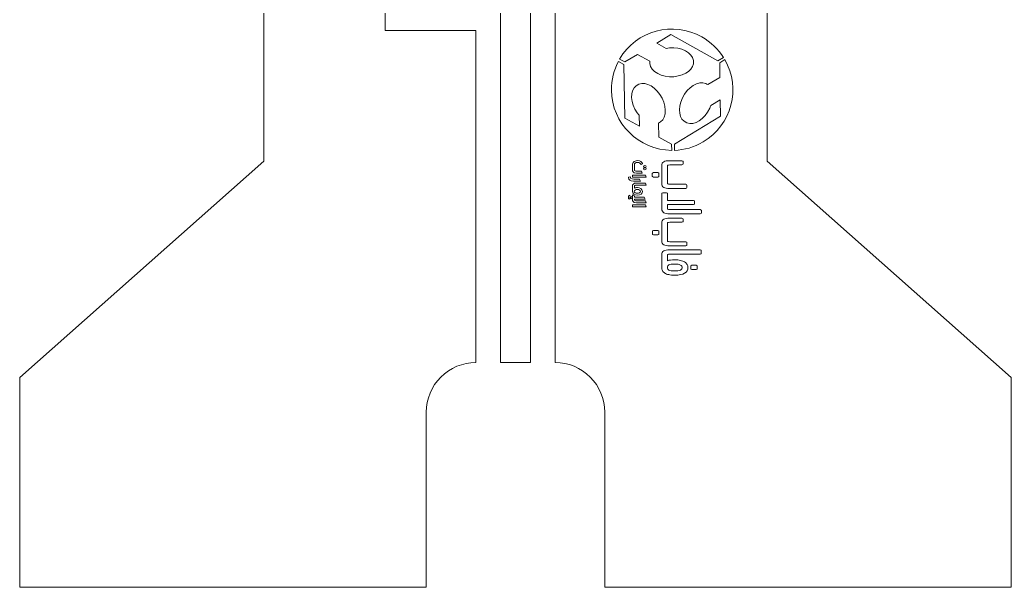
# Model space of a CAD drawing. Header units: millimetres. Extents: x -142 to 112, y -67 to 203.
# Drawn here: x -40 to 20, y 77.6 to 111.9 of the extents above; entities that cross this region are included whole.
import ezdxf

# ---------------------------------------------------------------- set-up
doc = ezdxf.new("R2010")
doc.units = ezdxf.units.MM
doc.header["$MEASUREMENT"] = 0
doc.layers.add('Layer 1', color=7, linetype='Continuous')

msp = doc.modelspace()

# ---------------------------------------------------------------- linework, layer by layer
at = {"layer": 'Layer 1', "lineweight": 9}
for points, knots in [([(-10.9117, 91.1512), (-10.9117, 91.1512), (-10.9117, 114.1512), (-10.9117, 114.1512), (-10.9117, 114.1512), (-10.9117, 114.1512), (-15.0117, 114.1512), (-15.0117, 114.1512), (-15.0117, 114.1512), (-15.0117, 114.1512), (-15.0117, 141.2705), (-15.0117, 141.2705), (-15.0117, 141.2705), (-15.0117, 141.2705), (-12.841, 143.4412), (-12.841, 143.4412), (-12.841, 143.4412), (-12.841, 143.4412), (-12.841, 144.2505), (-12.841, 144.2505), (-12.841, 144.2505), (-12.841, 144.2505), (-15.731, 144.2505), (-15.731, 144.2505), (-15.731, 144.2505), (-15.731, 144.2505), (-15.731, 143.4412), (-15.731, 143.4412), (-15.731, 143.4412), (-15.731, 143.4412), (-17.9017, 141.2705), (-17.9017, 141.2705), (-17.9017, 141.2705), (-17.9017, 141.2705), (-17.9017, 111.2612), (-17.9017, 111.2612), (-17.9017, 111.2612), (-17.9017, 111.2612), (-12.4117, 111.2612), (-12.4117, 111.2612), (-12.4117, 111.2612), (-12.4117, 111.2612), (-12.4117, 91.1512), (-12.4117, 91.1512), (-12.4117, 91.1512), (-13.2079, 91.1507), (-13.9712, 90.8339), (-14.5338, 90.2706), (-14.5338, 90.2706), (-15.0964, 89.7073), (-15.4122, 88.9473), (-15.4117, 88.1512), (-15.4117, 88.1512), (-15.4117, 88.1512), (-15.4117, 77.5512), (-15.4117, 77.5512), (-15.4117, 77.5512), (-15.4117, 77.5512), (-40.0117, 77.5512), (-40.0117, 77.5512), (-40.0117, 77.5512), (-40.0117, 77.5512), (-40.0117, 90.2404), (-40.0117, 90.2404), (-40.0117, 90.2404), (-40.0117, 90.2404), (-25.2433, 103.3482), (-25.2433, 103.3482), (-25.2433, 103.3482), (-25.2433, 103.3482), (-25.2433, 137.5717), (-25.2433, 137.5717), (-25.2433, 137.5717), (-25.2433, 137.5717), (-30.1321, 152.433), (-30.1321, 152.433), (-30.1321, 152.433), (-30.1321, 152.433), (-30.1321, 197.5433), (-30.1321, 197.5433), (-30.1321, 197.5433), (-30.1321, 197.5433), (-25.2236, 202.9913), (-25.2236, 202.9913), (-25.2236, 202.9913), (-25.2236, 202.9913), (5.2002, 202.9913), (5.2002, 202.9913), (5.2002, 202.9913), (5.2002, 202.9913), (10.1087, 197.5433), (10.1087, 197.5433), (10.1087, 197.5433), (10.1087, 197.5433), (10.1087, 152.433), (10.1087, 152.433), (10.1087, 152.433), (10.1087, 152.433), (5.2199, 137.5717), (5.2199, 137.5717), (5.2199, 137.5717), (5.2199, 137.5717), (5.2199, 103.3482), (5.2199, 103.3482), (5.2199, 103.3482), (5.2199, 103.3482), (19.9883, 90.2404), (19.9883, 90.2404), (19.9883, 90.2404), (19.9883, 90.2404), (19.9883, 77.5512), (19.9883, 77.5512), (19.9883, 77.5512), (19.9883, 77.5512), (-4.6117, 77.5512), (-4.6117, 77.5512), (-4.6117, 77.5512), (-4.6117, 77.5512), (-4.6117, 88.1512), (-4.6117, 88.1512), (-4.6117, 88.1512), (-4.6122, 88.9473), (-4.929, 89.7107), (-5.4923, 90.2733), (-5.4923, 90.2733), (-6.0556, 90.8359), (-6.8156, 91.1517), (-7.6117, 91.1512), (-7.6117, 91.1512), (-7.6117, 91.1512), (-7.6117, 119.0786), (-7.6117, 119.0786), (-7.6117, 119.0786), (-7.6117, 119.0786), (-6.5403, 121.4512), (-6.5403, 121.4512), (-6.5403, 121.4512), (-6.5403, 121.4512), (-6.5403, 125.6861), (-6.5403, 125.6861), (-6.5403, 125.6861), (-6.5403, 125.6861), (-6.2144, 125.6861), (-6.2144, 125.6861), (-6.2144, 125.6861), (-6.2144, 125.6861), (-0.3509, 125.6863), (-0.3509, 125.6863), (-0.3509, 125.6863), (-0.3509, 125.6863), (-0.3877, 137.526), (-0.3877, 137.526), (-0.3877, 137.526), (-0.3877, 137.526), (-0.3877, 144.273), (-0.3877, 144.273), (-0.3877, 144.273), (-0.3877, 144.273), (-6.6881, 144.2505), (-6.6881, 144.2505), (-6.6881, 144.2505), (-6.6881, 144.2505), (-6.6418, 137.5242), (-6.6418, 137.5242), (-6.6418, 137.5242), (-6.6418, 137.5242), (-12.1509, 137.4863), (-12.1509, 137.4863), (-12.1509, 137.4863), (-12.1509, 137.4863), (-12.1509, 125.6863), (-12.1509, 125.6863), (-12.1509, 125.6863), (-12.1509, 125.6863), (-12.2144, 118.9391), (-12.2144, 118.9391), (-12.2144, 118.9391), (-12.2144, 118.9391), (-9.1117, 118.9391), (-9.1117, 118.9391), (-9.1117, 118.9391), (-9.1117, 118.9391), (-9.1117, 91.1512), (-9.1117, 91.1512), (-9.1117, 91.1512), (-9.1117, 91.1512), (-10.9117, 91.1512), (-10.9117, 91.1512)], [0, 0, 0, 0, 0.0208333, 0.0208333, 0.0208333, 0.0208333, 0.0416667, 0.0416667, 0.0416667, 0.0416667, 0.0625, 0.0625, 0.0625, 0.0625, 0.0833333, 0.0833333, 0.0833333, 0.0833333, 0.1041667, 0.1041667, 0.1041667, 0.1041667, 0.125, 0.125, 0.125, 0.125, 0.1458333, 0.1458333, 0.1458333, 0.1458333, 0.1666667, 0.1666667, 0.1666667, 0.1666667, 0.1875, 0.1875, 0.1875, 0.1875, 0.2083333, 0.2083333, 0.2083333, 0.2083333, 0.2291667, 0.2291667, 0.2291667, 0.2291667, 0.25, 0.25, 0.25, 0.25, 0.2708333, 0.2708333, 0.2708333, 0.2708333, 0.2916667, 0.2916667, 0.2916667, 0.2916667, 0.3125, 0.3125, 0.3125, 0.3125, 0.3333333, 0.3333333, 0.3333333, 0.3333333, 0.3541667, 0.3541667, 0.3541667, 0.3541667, 0.375, 0.375, 0.375, 0.375, 0.3958333, 0.3958333, 0.3958333, 0.3958333, 0.4166667, 0.4166667, 0.4166667, 0.4166667, 0.4375, 0.4375, 0.4375, 0.4375, 0.4583333, 0.4583333, 0.4583333, 0.4583333, 0.4791667, 0.4791667, 0.4791667, 0.4791667, 0.5, 0.5, 0.5, 0.5, 0.5208333, 0.5208333, 0.5208333, 0.5208333, 0.5416667, 0.5416667, 0.5416667, 0.5416667, 0.5625, 0.5625, 0.5625, 0.5625, 0.5833333, 0.5833333, 0.5833333, 0.5833333, 0.6041667, 0.6041667, 0.6041667, 0.6041667, 0.625, 0.625, 0.625, 0.625, 0.6458333, 0.6458333, 0.6458333, 0.6458333, 0.6666667, 0.6666667, 0.6666667, 0.6666667, 0.6875, 0.6875, 0.6875, 0.6875, 0.7083333, 0.7083333, 0.7083333, 0.7083333, 0.7291667, 0.7291667, 0.7291667, 0.7291667, 0.75, 0.75, 0.75, 0.75, 0.7708333, 0.7708333, 0.7708333, 0.7708333, 0.7916667, 0.7916667, 0.7916667, 0.7916667, 0.8125, 0.8125, 0.8125, 0.8125, 0.8333333, 0.8333333, 0.8333333, 0.8333333, 0.8541667, 0.8541667, 0.8541667, 0.8541667, 0.875, 0.875, 0.875, 0.875, 0.8958333, 0.8958333, 0.8958333, 0.8958333, 0.9166667, 0.9166667, 0.9166667, 0.9166667, 0.9375, 0.9375, 0.9375, 0.9375, 0.9583333, 0.9583333, 0.9583333, 0.9583333, 1, 1, 1, 1]), ([(-3.7106, 109.526), (-3.7106, 109.526), (-3.3916, 109.3488), (-3.3916, 109.3488), (-3.3916, 109.3488), (-3.3916, 109.3488), (-2.6243, 109.8006), (-2.6243, 109.8006), (-2.6243, 109.8006), (-2.6243, 109.8006), (-1.8859, 109.3905), (-1.8859, 109.3905), (-1.8859, 109.3905), (-1.8918, 109.344), (-1.8924, 109.2963), (-1.8871, 109.2477), (-1.8871, 109.2477), (-1.8346, 108.7632), (-1.1416, 108.3785), (-0.4215, 108.4566), (-0.4215, 108.4566), (0.2986, 108.5347), (0.835, 108.9006), (0.7569, 109.4353), (0.7569, 109.4353), (0.6865, 109.9176), (0.0193, 110.2735), (-0.7009, 110.1954), (-0.7009, 110.1954), (-0.7649, 110.1885), (-0.8274, 110.179), (-0.888, 110.1674), (-0.888, 110.1674), (-0.888, 110.1674), (-1.4673, 110.4891), (-1.4673, 110.4891), (-1.4673, 110.4891), (-1.4673, 110.4891), (-0.6118, 111.0066), (-0.6118, 111.0066), (-0.6118, 111.0066), (-0.6118, 111.0066), (2.2429, 109.4211), (2.2429, 109.4211), (2.2429, 109.4211), (2.2429, 109.4211), (2.5706, 109.623), (2.5706, 109.623), (2.5706, 109.623), (2.2562, 110.1216), (1.8172, 110.5518), (1.2678, 110.8619), (1.2678, 110.8619), (-0.4819, 111.8493), (-2.6952, 111.2496), (-3.7106, 109.526)], [0, 0, 0, 0, 0.0666667, 0.0666667, 0.0666667, 0.0666667, 0.1333333, 0.1333333, 0.1333333, 0.1333333, 0.2, 0.2, 0.2, 0.2, 0.2666667, 0.2666667, 0.2666667, 0.2666667, 0.3333333, 0.3333333, 0.3333333, 0.3333333, 0.4, 0.4, 0.4, 0.4, 0.4666667, 0.4666667, 0.4666667, 0.4666667, 0.5333333, 0.5333333, 0.5333333, 0.5333333, 0.6, 0.6, 0.6, 0.6, 0.6666667, 0.6666667, 0.6666667, 0.6666667, 0.7333333, 0.7333333, 0.7333333, 0.7333333, 0.8, 0.8, 0.8, 0.8, 0.8666667, 0.8666667, 0.8666667, 0.8666667, 1, 1, 1, 1]), ([(-0.5543, 103.9972), (-0.5543, 103.9972), (-0.5608, 104.3621), (-0.5608, 104.3621), (-0.5608, 104.3621), (-0.5608, 104.3621), (-1.3361, 104.7999), (-1.3361, 104.7999), (-1.3361, 104.7999), (-1.3361, 104.7999), (-1.3509, 105.6444), (-1.3509, 105.6444), (-1.3509, 105.6444), (-1.3078, 105.6626), (-1.2662, 105.686), (-1.2268, 105.7149), (-1.2268, 105.7149), (-0.8337, 106.0031), (-0.8479, 106.7955), (-1.2762, 107.3797), (-1.2762, 107.3797), (-1.7045, 107.9638), (-2.2898, 108.2448), (-2.7135, 107.9094), (-2.7135, 107.9094), (-3.0956, 107.6069), (-3.0695, 106.8511), (-2.6412, 106.2669), (-2.6412, 106.2669), (-2.6031, 106.215), (-2.5637, 106.1656), (-2.5232, 106.119), (-2.5232, 106.119), (-2.5232, 106.119), (-2.5115, 105.4565), (-2.5115, 105.4565), (-2.5115, 105.4565), (-2.5115, 105.4565), (-3.3879, 105.9377), (-3.3879, 105.9377), (-3.3879, 105.9377), (-3.3879, 105.9377), (-3.4455, 109.2027), (-3.4455, 109.2027), (-3.4455, 109.2027), (-3.4455, 109.2027), (-3.7844, 109.3852), (-3.7844, 109.3852), (-3.7844, 109.3852), (-4.0585, 108.8633), (-4.2109, 108.2679), (-4.2041, 107.6371), (-4.2041, 107.6371), (-4.1824, 105.6281), (-2.5548, 104.0128), (-0.5543, 103.9972)], [0, 0, 0, 0, 0.0666667, 0.0666667, 0.0666667, 0.0666667, 0.1333333, 0.1333333, 0.1333333, 0.1333333, 0.2, 0.2, 0.2, 0.2, 0.2666667, 0.2666667, 0.2666667, 0.2666667, 0.3333333, 0.3333333, 0.3333333, 0.3333333, 0.4, 0.4, 0.4, 0.4, 0.4666667, 0.4666667, 0.4666667, 0.4666667, 0.5333333, 0.5333333, 0.5333333, 0.5333333, 0.6, 0.6, 0.6, 0.6, 0.6666667, 0.6666667, 0.6666667, 0.6666667, 0.7333333, 0.7333333, 0.7333333, 0.7333333, 0.8, 0.8, 0.8, 0.8, 0.8666667, 0.8666667, 0.8666667, 0.8666667, 1, 1, 1, 1]), ([(2.6619, 109.4881), (2.6619, 109.4881), (2.3493, 109.2998), (2.3493, 109.2998), (2.3493, 109.2998), (2.3493, 109.2998), (2.3585, 108.4094), (2.3585, 108.4094), (2.3585, 108.4094), (2.3585, 108.4094), (1.6349, 107.9737), (1.6349, 107.9737), (1.6349, 107.9737), (1.5975, 108.002), (1.5565, 108.0262), (1.5117, 108.0459), (1.5117, 108.0459), (1.0655, 108.2419), (0.3866, 107.8329), (0.0954, 107.1696), (0.0954, 107.1696), (-0.1958, 106.5064), (-0.146, 105.8591), (0.3565, 105.6602), (0.3565, 105.6602), (0.8097, 105.4809), (1.4508, 105.8819), (1.7421, 106.5451), (1.7421, 106.5451), (1.768, 106.6042), (1.7909, 106.663), (1.811, 106.7214), (1.811, 106.7214), (1.811, 106.7214), (2.3787, 107.0632), (2.3787, 107.0632), (2.3787, 107.0632), (2.3787, 107.0632), (2.4009, 106.0636), (2.4009, 106.0636), (2.4009, 106.0636), (2.4009, 106.0636), (-0.3965, 104.379), (-0.3965, 104.379), (-0.3965, 104.379), (-0.3965, 104.379), (-0.3848, 103.9943), (-0.3848, 103.9943), (-0.3848, 103.9943), (0.2042, 104.0184), (0.7959, 104.1845), (1.3385, 104.5063), (1.3385, 104.5063), (3.0667, 105.5309), (3.65, 107.7486), (2.6619, 109.4881)], [0, 0, 0, 0, 0.0666667, 0.0666667, 0.0666667, 0.0666667, 0.1333333, 0.1333333, 0.1333333, 0.1333333, 0.2, 0.2, 0.2, 0.2, 0.2666667, 0.2666667, 0.2666667, 0.2666667, 0.3333333, 0.3333333, 0.3333333, 0.3333333, 0.4, 0.4, 0.4, 0.4, 0.4666667, 0.4666667, 0.4666667, 0.4666667, 0.5333333, 0.5333333, 0.5333333, 0.5333333, 0.6, 0.6, 0.6, 0.6, 0.6666667, 0.6666667, 0.6666667, 0.6666667, 0.7333333, 0.7333333, 0.7333333, 0.7333333, 0.8, 0.8, 0.8, 0.8, 0.8666667, 0.8666667, 0.8666667, 0.8666667, 1, 1, 1, 1]), ([(-2.3872, 102.7374), (-2.3872, 102.7374), (-2.6704, 102.7374), (-2.6704, 102.7374), (-2.6704, 102.7374), (-2.7381, 102.7374), (-2.8188, 102.7521), (-2.8188, 102.8221), (-2.8188, 102.8221), (-2.8188, 102.8221), (-2.8188, 103.1206), (-2.8188, 103.1206), (-2.8188, 103.1206), (-2.8188, 103.2098), (-2.7229, 103.2631), (-2.6303, 103.2631), (-2.6303, 103.2631), (-2.5167, 103.2631), (-2.449, 103.1946), (-2.4188, 103.1538), (-2.4188, 103.1538), (-2.4188, 103.1538), (-2.4091, 103.1407), (-2.4091, 103.1407), (-2.4091, 103.1407), (-2.4091, 103.1407), (-2.3264, 103.1893), (-2.3264, 103.1893), (-2.3264, 103.1893), (-2.3264, 103.1893), (-2.3333, 103.2042), (-2.3333, 103.2042), (-2.3333, 103.2042), (-2.3634, 103.2688), (-2.46, 103.3783), (-2.6315, 103.3783), (-2.6315, 103.3783), (-2.7491, 103.3783), (-2.8203, 103.333), (-2.8593, 103.2951), (-2.8593, 103.2951), (-2.9074, 103.2482), (-2.935, 103.1846), (-2.935, 103.1206), (-2.935, 103.1206), (-2.935, 103.1206), (-2.935, 102.79), (-2.935, 102.79), (-2.935, 102.79), (-2.935, 102.7607), (-2.9228, 102.6147), (-2.6825, 102.6147), (-2.6825, 102.6147), (-2.6825, 102.6147), (-2.339, 102.6147), (-2.339, 102.6147), (-2.339, 102.6147), (-2.339, 102.6147), (-2.3872, 102.7374), (-2.3872, 102.7374)], [0, 0, 0, 0, 0.0625, 0.0625, 0.0625, 0.0625, 0.125, 0.125, 0.125, 0.125, 0.1875, 0.1875, 0.1875, 0.1875, 0.25, 0.25, 0.25, 0.25, 0.3125, 0.3125, 0.3125, 0.3125, 0.375, 0.375, 0.375, 0.375, 0.4375, 0.4375, 0.4375, 0.4375, 0.5, 0.5, 0.5, 0.5, 0.5625, 0.5625, 0.5625, 0.5625, 0.625, 0.625, 0.625, 0.625, 0.6875, 0.6875, 0.6875, 0.6875, 0.75, 0.75, 0.75, 0.75, 0.8125, 0.8125, 0.8125, 0.8125, 0.875, 0.875, 0.875, 0.875, 1, 1, 1, 1]), ([(0.3576, 101.7445), (0.3576, 101.7445), (0.3576, 101.8888), (0.3576, 101.8888), (0.3576, 101.8888), (0.3576, 101.898), (0.3543, 101.9442), (0.2891, 101.9442), (0.2891, 101.9442), (0.2891, 101.9442), (-0.6639, 101.9442), (-0.6639, 101.9442), (-0.6639, 101.9442), (-0.7442, 101.9442), (-0.7788, 101.9556), (-0.7938, 101.9651), (-0.7938, 101.9651), (-0.7938, 101.9651), (-0.7938, 101.9651), (-0.7938, 101.9651), (-0.7938, 101.9651), (-0.8048, 101.972), (-0.8194, 101.9855), (-0.8194, 102.0218), (-0.8194, 102.0218), (-0.8194, 102.0218), (-0.8194, 103.041), (-0.8194, 103.041), (-0.8194, 103.041), (-0.8194, 103.0753), (-0.8048, 103.0885), (-0.7938, 103.0955), (-0.7938, 103.0955), (-0.7789, 103.105), (-0.7442, 103.1163), (-0.6639, 103.1163), (-0.6639, 103.1163), (-0.6639, 103.1163), (0.0615, 103.1163), (0.0615, 103.1163), (0.0615, 103.1163), (0.1267, 103.1163), (0.13, 103.1625), (0.13, 103.1718), (0.13, 103.1718), (0.13, 103.1718), (0.13, 103.3161), (0.13, 103.3161), (0.13, 103.3161), (0.13, 103.3254), (0.1267, 103.3715), (0.0615, 103.3715), (0.0615, 103.3715), (0.0615, 103.3715), (-0.6817, 103.3715), (-0.6817, 103.3715), (-0.6817, 103.3715), (-0.843, 103.3715), (-0.9593, 103.3502), (-1.0374, 103.3065), (-1.0374, 103.3065), (-1.1205, 103.2598), (-1.1626, 103.1819), (-1.1626, 103.0748), (-1.1626, 103.0748), (-1.1626, 103.0748), (-1.1626, 101.9902), (-1.1626, 101.9902), (-1.1626, 101.9902), (-1.1626, 101.8802), (-1.1205, 101.8007), (-1.0374, 101.7541), (-1.0374, 101.7541), (-0.9593, 101.7103), (-0.843, 101.689), (-0.6817, 101.689), (-0.6817, 101.689), (-0.6817, 101.689), (0.2891, 101.689), (0.2891, 101.689), (0.2891, 101.689), (0.3543, 101.689), (0.3576, 101.7352), (0.3576, 101.7445)], [0, 0, 0, 0, 0.0454545, 0.0454545, 0.0454545, 0.0454545, 0.0909091, 0.0909091, 0.0909091, 0.0909091, 0.1363636, 0.1363636, 0.1363636, 0.1363636, 0.1818182, 0.1818182, 0.1818182, 0.1818182, 0.2272727, 0.2272727, 0.2272727, 0.2272727, 0.2727273, 0.2727273, 0.2727273, 0.2727273, 0.3181818, 0.3181818, 0.3181818, 0.3181818, 0.3636364, 0.3636364, 0.3636364, 0.3636364, 0.4090909, 0.4090909, 0.4090909, 0.4090909, 0.4545455, 0.4545455, 0.4545455, 0.4545455, 0.5, 0.5, 0.5, 0.5, 0.5454545, 0.5454545, 0.5454545, 0.5454545, 0.5909091, 0.5909091, 0.5909091, 0.5909091, 0.6363636, 0.6363636, 0.6363636, 0.6363636, 0.6818182, 0.6818182, 0.6818182, 0.6818182, 0.7272727, 0.7272727, 0.7272727, 0.7272727, 0.7727273, 0.7727273, 0.7727273, 0.7727273, 0.8181818, 0.8181818, 0.8181818, 0.8181818, 0.8636364, 0.8636364, 0.8636364, 0.8636364, 0.9090909, 0.9090909, 0.9090909, 0.9090909, 1, 1, 1, 1]), ([(-2.2559, 103.019), (-2.2559, 103.019), (-2.2559, 103.0179), (-2.2559, 103.0179), (-2.2559, 103.0179), (-2.2559, 102.9802), (-2.2243, 102.9528), (-2.1807, 102.9528), (-2.1807, 102.9528), (-2.1386, 102.9528), (-2.1068, 102.9808), (-2.1068, 103.0179), (-2.1068, 103.0179), (-2.1068, 103.0544), (-2.14, 103.0841), (-2.1807, 103.0841), (-2.1807, 103.0841), (-2.2229, 103.0841), (-2.2559, 103.0555), (-2.2559, 103.019)], [0, 0, 0, 0, 0.1666667, 0.1666667, 0.1666667, 0.1666667, 0.3333333, 0.3333333, 0.3333333, 0.3333333, 0.5, 0.5, 0.5, 0.5, 0.6666667, 0.6666667, 0.6666667, 0.6666667, 1, 1, 1, 1]), ([(-2.2559, 102.8863), (-2.2559, 102.8863), (-2.2559, 102.8852), (-2.2559, 102.8852), (-2.2559, 102.8852), (-2.2559, 102.8469), (-2.2243, 102.819), (-2.1807, 102.819), (-2.1807, 102.819), (-2.1386, 102.819), (-2.1068, 102.847), (-2.1068, 102.8841), (-2.1068, 102.8841), (-2.1068, 102.9212), (-2.14, 102.9514), (-2.1807, 102.9514), (-2.1807, 102.9514), (-2.2229, 102.9514), (-2.2559, 102.9228), (-2.2559, 102.8863)], [0, 0, 0, 0, 0.1666667, 0.1666667, 0.1666667, 0.1666667, 0.3333333, 0.3333333, 0.3333333, 0.3333333, 0.5, 0.5, 0.5, 0.5, 0.6666667, 0.6666667, 0.6666667, 0.6666667, 1, 1, 1, 1]), ([(-1.3343, 102.4385), (-1.3343, 102.4385), (-1.3343, 102.5918), (-1.3343, 102.5918), (-1.3343, 102.5918), (-1.3343, 102.6011), (-1.3376, 102.6473), (-1.4027, 102.6473), (-1.4027, 102.6473), (-1.4027, 102.6473), (-1.6623, 102.6473), (-1.6623, 102.6473), (-1.6623, 102.6473), (-1.7275, 102.6473), (-1.7308, 102.6011), (-1.7308, 102.5918), (-1.7308, 102.5918), (-1.7308, 102.5918), (-1.7308, 102.4385), (-1.7308, 102.4385), (-1.7308, 102.4385), (-1.7308, 102.4292), (-1.7275, 102.383), (-1.6623, 102.383), (-1.6623, 102.383), (-1.6623, 102.383), (-1.4027, 102.383), (-1.4027, 102.383), (-1.4027, 102.383), (-1.3376, 102.383), (-1.3343, 102.4292), (-1.3343, 102.4385)], [0, 0, 0, 0, 0.1111111, 0.1111111, 0.1111111, 0.1111111, 0.2222222, 0.2222222, 0.2222222, 0.2222222, 0.3333333, 0.3333333, 0.3333333, 0.3333333, 0.4444444, 0.4444444, 0.4444444, 0.4444444, 0.5555556, 0.5555556, 0.5555556, 0.5555556, 0.6666667, 0.6666667, 0.6666667, 0.6666667, 0.7777778, 0.7777778, 0.7777778, 0.7777778, 1, 1, 1, 1]), ([(-2.4991, 102.2574), (-2.4991, 102.2574), (-2.8422, 102.2574), (-2.8422, 102.2574), (-2.8422, 102.2574), (-3.0447, 102.252), (-3.0504, 102.3065), (-3.057, 102.3696), (-3.057, 102.3696), (-3.057, 102.3696), (-3.059, 102.3882), (-3.059, 102.3882), (-3.059, 102.3882), (-3.059, 102.3882), (-3.1713, 102.3727), (-3.1713, 102.3727), (-3.1713, 102.3727), (-3.1713, 102.3727), (-3.1707, 102.3565), (-3.1707, 102.3565), (-3.1707, 102.3565), (-3.1657, 102.2079), (-3.07, 102.1357), (-2.8781, 102.1357), (-2.8781, 102.1357), (-2.8781, 102.1357), (-2.4491, 102.1357), (-2.4491, 102.1357), (-2.4491, 102.1357), (-2.4491, 102.1357), (-2.4991, 102.2574), (-2.4991, 102.2574)], [0, 0, 0, 0, 0.1111111, 0.1111111, 0.1111111, 0.1111111, 0.2222222, 0.2222222, 0.2222222, 0.2222222, 0.3333333, 0.3333333, 0.3333333, 0.3333333, 0.4444444, 0.4444444, 0.4444444, 0.4444444, 0.5555556, 0.5555556, 0.5555556, 0.5555556, 0.6666667, 0.6666667, 0.6666667, 0.6666667, 0.7777778, 0.7777778, 0.7777778, 0.7777778, 1, 1, 1, 1]), ([(-2.148, 102.4971), (-2.148, 102.4971), (-2.935, 102.4971), (-2.935, 102.4971), (-2.935, 102.4971), (-2.935, 102.4971), (-2.935, 102.3743), (-2.935, 102.3743), (-2.935, 102.3743), (-2.935, 102.3743), (-2.0981, 102.3743), (-2.0981, 102.3743), (-2.0981, 102.3743), (-2.0981, 102.3743), (-2.148, 102.4971), (-2.148, 102.4971)], [0, 0, 0, 0, 0.2, 0.2, 0.2, 0.2, 0.4, 0.4, 0.4, 0.4, 0.6, 0.6, 0.6, 0.6, 1, 1, 1, 1]), ([(-2.3328, 101.5113), (-2.3355, 101.6713), (-2.4908, 101.7441), (-2.6339, 101.7441), (-2.6339, 101.7441), (-2.7004, 101.7441), (-2.7655, 101.7287), (-2.8176, 101.7012), (-2.8176, 101.7012), (-2.8176, 101.7012), (-2.8176, 101.7761), (-2.8176, 101.7761), (-2.8176, 101.7761), (-2.8176, 101.7761), (-2.8176, 101.8171), (-2.8176, 101.8171), (-2.8176, 101.8171), (-2.8176, 101.8507), (-2.8022, 101.8953), (-2.6691, 101.8953), (-2.6691, 101.8953), (-2.6691, 101.8953), (-2.0968, 101.8953), (-2.0968, 101.8953), (-2.0968, 101.8953), (-2.0968, 101.8953), (-2.1467, 102.0181), (-2.1467, 102.0181), (-2.1467, 102.0181), (-2.1467, 102.0181), (-2.6813, 102.0181), (-2.6813, 102.0181), (-2.6813, 102.0181), (-2.8677, 102.0181), (-2.9338, 101.9207), (-2.9338, 101.8374), (-2.9338, 101.8374), (-2.9338, 101.8374), (-2.9338, 101.7803), (-2.9338, 101.7803), (-2.9338, 101.7803), (-2.9338, 101.7803), (-2.9338, 101.7678), (-2.9338, 101.7678), (-2.9338, 101.7678), (-2.9338, 101.7678), (-2.9338, 101.5164), (-2.9338, 101.5164), (-2.9338, 101.5164), (-2.9338, 101.3798), (-2.8085, 101.2844), (-2.629, 101.2844), (-2.629, 101.2844), (-2.4519, 101.2844), (-2.3328, 101.3754), (-2.3328, 101.5113)], [0, 0, 0, 0, 0.0666667, 0.0666667, 0.0666667, 0.0666667, 0.1333333, 0.1333333, 0.1333333, 0.1333333, 0.2, 0.2, 0.2, 0.2, 0.2666667, 0.2666667, 0.2666667, 0.2666667, 0.3333333, 0.3333333, 0.3333333, 0.3333333, 0.4, 0.4, 0.4, 0.4, 0.4666667, 0.4666667, 0.4666667, 0.4666667, 0.5333333, 0.5333333, 0.5333333, 0.5333333, 0.6, 0.6, 0.6, 0.6, 0.6666667, 0.6666667, 0.6666667, 0.6666667, 0.7333333, 0.7333333, 0.7333333, 0.7333333, 0.8, 0.8, 0.8, 0.8, 0.8666667, 0.8666667, 0.8666667, 0.8666667, 1, 1, 1, 1]), ([(-2.8249, 101.5142), (-2.8249, 101.5142), (-2.8249, 101.5142), (-2.8249, 101.5142), (-2.8249, 101.5142), (-2.8249, 101.5142), (-2.8249, 101.5153), (-2.8249, 101.5153), (-2.8249, 101.5153), (-2.8249, 101.5864), (-2.7306, 101.6235), (-2.6375, 101.6235), (-2.6375, 101.6235), (-2.5408, 101.6235), (-2.4429, 101.5856), (-2.4429, 101.5132), (-2.4429, 101.5132), (-2.4429, 101.4403), (-2.5407, 101.4071), (-2.6315, 101.4071), (-2.6315, 101.4071), (-2.7246, 101.4071), (-2.8249, 101.4406), (-2.8249, 101.5142)], [0, 0, 0, 0, 0.1428571, 0.1428571, 0.1428571, 0.1428571, 0.2857143, 0.2857143, 0.2857143, 0.2857143, 0.4285714, 0.4285714, 0.4285714, 0.4285714, 0.5714286, 0.5714286, 0.5714286, 0.5714286, 0.7142857, 0.7142857, 0.7142857, 0.7142857, 1, 1, 1, 1]), ([(1.242, 100.2061), (1.242, 100.2061), (1.242, 100.3505), (1.242, 100.3505), (1.242, 100.3505), (1.242, 100.3597), (1.2387, 100.4059), (1.1735, 100.4059), (1.1735, 100.4059), (1.1735, 100.4059), (-0.6562, 100.4059), (-0.6562, 100.4059), (-0.6562, 100.4059), (-0.7365, 100.4059), (-0.7712, 100.4172), (-0.7861, 100.4267), (-0.7861, 100.4267), (-0.7971, 100.4337), (-0.8118, 100.4469), (-0.8118, 100.4812), (-0.8118, 100.4812), (-0.8118, 100.4812), (-0.8118, 100.7121), (-0.8118, 100.7121), (-0.8118, 100.7121), (-0.8118, 100.7121), (0.7591, 100.7121), (0.7591, 100.7121), (0.7591, 100.7121), (0.8242, 100.7121), (0.8275, 100.7583), (0.8275, 100.7676), (0.8275, 100.7676), (0.8275, 100.7676), (0.8275, 100.9119), (0.8275, 100.9119), (0.8275, 100.9119), (0.8275, 100.9212), (0.8242, 100.9673), (0.7591, 100.9673), (0.7591, 100.9673), (0.7591, 100.9673), (-0.8118, 100.9673), (-0.8118, 100.9673), (-0.8118, 100.9673), (-0.8118, 100.9673), (-0.8118, 101.3786), (-0.8118, 101.3786), (-0.8118, 101.3786), (-0.8118, 101.3879), (-0.8151, 101.4341), (-0.8802, 101.4341), (-0.8802, 101.4341), (-0.8802, 101.4341), (-1.0865, 101.4341), (-1.0865, 101.4341), (-1.0865, 101.4341), (-1.1516, 101.4341), (-1.1549, 101.3879), (-1.1549, 101.3786), (-1.1549, 101.3786), (-1.1549, 101.3786), (-1.1549, 100.4474), (-1.1549, 100.4474), (-1.1549, 100.4474), (-1.1549, 100.3403), (-1.1128, 100.2624), (-1.0297, 100.2158), (-1.0297, 100.2158), (-0.9517, 100.172), (-0.8353, 100.1507), (-0.674, 100.1507), (-0.674, 100.1507), (-0.674, 100.1507), (1.1735, 100.1507), (1.1735, 100.1507), (1.1735, 100.1507), (1.2387, 100.1507), (1.242, 100.1969), (1.242, 100.2061)], [0, 0, 0, 0, 0.047619, 0.047619, 0.047619, 0.047619, 0.0952381, 0.0952381, 0.0952381, 0.0952381, 0.1428571, 0.1428571, 0.1428571, 0.1428571, 0.1904762, 0.1904762, 0.1904762, 0.1904762, 0.2380952, 0.2380952, 0.2380952, 0.2380952, 0.2857143, 0.2857143, 0.2857143, 0.2857143, 0.3333333, 0.3333333, 0.3333333, 0.3333333, 0.3809524, 0.3809524, 0.3809524, 0.3809524, 0.4285714, 0.4285714, 0.4285714, 0.4285714, 0.4761905, 0.4761905, 0.4761905, 0.4761905, 0.5238095, 0.5238095, 0.5238095, 0.5238095, 0.5714286, 0.5714286, 0.5714286, 0.5714286, 0.6190476, 0.6190476, 0.6190476, 0.6190476, 0.6666667, 0.6666667, 0.6666667, 0.6666667, 0.7142857, 0.7142857, 0.7142857, 0.7142857, 0.7619048, 0.7619048, 0.7619048, 0.7619048, 0.8095238, 0.8095238, 0.8095238, 0.8095238, 0.8571429, 0.8571429, 0.8571429, 0.8571429, 0.9047619, 0.9047619, 0.9047619, 0.9047619, 1, 1, 1, 1]), ([(-3.0694, 101.1476), (-3.0643, 101.1476), (-3.0388, 101.1466), (-3.0388, 101.1271), (-3.0388, 101.1271), (-3.0388, 101.1177), (-3.042, 101.1079), (-3.0476, 101.1002), (-3.0476, 101.1002), (-3.0476, 101.1002), (-3.0627, 101.0792), (-3.0627, 101.0792), (-3.0627, 101.0792), (-3.0627, 101.0792), (-2.9795, 101.0561), (-2.9795, 101.0561), (-2.9795, 101.0561), (-2.9795, 101.0561), (-2.9722, 101.0662), (-2.9722, 101.0662), (-2.9722, 101.0662), (-2.9611, 101.0816), (-2.9542, 101.1049), (-2.9542, 101.1271), (-2.9542, 101.1271), (-2.9542, 101.1881), (-3.0021, 101.2307), (-3.0706, 101.2307), (-3.0706, 101.2307), (-3.0776, 101.2307), (-3.0865, 101.2291), (-3.0951, 101.2267), (-3.0951, 101.2267), (-3.0951, 101.2267), (-3.0951, 101.2737), (-3.0951, 101.2737), (-3.0951, 101.2737), (-3.0951, 101.2737), (-3.181, 101.2424), (-3.181, 101.2424), (-3.181, 101.2424), (-3.181, 101.2424), (-3.181, 101.0714), (-3.181, 101.0714), (-3.181, 101.0714), (-3.181, 101.0714), (-3.0951, 101.0419), (-3.0951, 101.0419), (-3.0951, 101.0419), (-3.0951, 101.0419), (-3.0951, 101.1271), (-3.0951, 101.1271), (-3.0951, 101.1271), (-3.0951, 101.1395), (-3.085, 101.1476), (-3.0694, 101.1476)], [0, 0, 0, 0, 0.0666667, 0.0666667, 0.0666667, 0.0666667, 0.1333333, 0.1333333, 0.1333333, 0.1333333, 0.2, 0.2, 0.2, 0.2, 0.2666667, 0.2666667, 0.2666667, 0.2666667, 0.3333333, 0.3333333, 0.3333333, 0.3333333, 0.4, 0.4, 0.4, 0.4, 0.4666667, 0.4666667, 0.4666667, 0.4666667, 0.5333333, 0.5333333, 0.5333333, 0.5333333, 0.6, 0.6, 0.6, 0.6, 0.6666667, 0.6666667, 0.6666667, 0.6666667, 0.7333333, 0.7333333, 0.7333333, 0.7333333, 0.8, 0.8, 0.8, 0.8, 0.8666667, 0.8666667, 0.8666667, 0.8666667, 1, 1, 1, 1]), ([(-2.1485, 100.9429), (-2.1485, 100.9429), (-2.6709, 100.9429), (-2.6709, 100.9429), (-2.6709, 100.9429), (-2.7386, 100.9429), (-2.8194, 100.9576), (-2.8194, 101.0276), (-2.8194, 101.0276), (-2.8194, 101.0276), (-2.8194, 101.047), (-2.8194, 101.047), (-2.8194, 101.047), (-2.8194, 101.047), (-2.1651, 101.047), (-2.1651, 101.047), (-2.1651, 101.047), (-2.1651, 101.047), (-2.2155, 101.1665), (-2.2155, 101.1665), (-2.2155, 101.1665), (-2.2155, 101.1665), (-2.8194, 101.1665), (-2.8194, 101.1665), (-2.8194, 101.1665), (-2.8194, 101.1665), (-2.8194, 101.2496), (-2.8194, 101.2496), (-2.8194, 101.2496), (-2.8194, 101.2496), (-2.9356, 101.2946), (-2.9356, 101.2946), (-2.9356, 101.2946), (-2.9356, 101.2946), (-2.9356, 100.9955), (-2.9356, 100.9955), (-2.9356, 100.9955), (-2.9356, 100.9662), (-2.9234, 100.8202), (-2.6831, 100.8202), (-2.6831, 100.8202), (-2.6831, 100.8202), (-2.0986, 100.8202), (-2.0986, 100.8202), (-2.0986, 100.8202), (-2.0986, 100.8202), (-2.1485, 100.9429), (-2.1485, 100.9429)], [0, 0, 0, 0, 0.0769231, 0.0769231, 0.0769231, 0.0769231, 0.1538462, 0.1538462, 0.1538462, 0.1538462, 0.2307692, 0.2307692, 0.2307692, 0.2307692, 0.3076923, 0.3076923, 0.3076923, 0.3076923, 0.3846154, 0.3846154, 0.3846154, 0.3846154, 0.4615385, 0.4615385, 0.4615385, 0.4615385, 0.5384615, 0.5384615, 0.5384615, 0.5384615, 0.6153846, 0.6153846, 0.6153846, 0.6153846, 0.6923077, 0.6923077, 0.6923077, 0.6923077, 0.7692308, 0.7692308, 0.7692308, 0.7692308, 0.8461538, 0.8461538, 0.8461538, 0.8461538, 1, 1, 1, 1]), ([(-2.148, 100.7026), (-2.148, 100.7026), (-2.935, 100.7026), (-2.935, 100.7026), (-2.935, 100.7026), (-2.935, 100.7026), (-2.935, 100.5799), (-2.935, 100.5799), (-2.935, 100.5799), (-2.935, 100.5799), (-2.0981, 100.5799), (-2.0981, 100.5799), (-2.0981, 100.5799), (-2.0981, 100.5799), (-2.148, 100.7026), (-2.148, 100.7026)], [0, 0, 0, 0, 0.2, 0.2, 0.2, 0.2, 0.4, 0.4, 0.4, 0.4, 0.6, 0.6, 0.6, 0.6, 1, 1, 1, 1]), ([(0.3598, 98.2677), (0.3598, 98.2677), (0.3598, 98.412), (0.3598, 98.412), (0.3598, 98.412), (0.3598, 98.4213), (0.3565, 98.4675), (0.2913, 98.4675), (0.2913, 98.4675), (0.2913, 98.4675), (-0.6617, 98.4675), (-0.6617, 98.4675), (-0.6617, 98.4675), (-0.742, 98.4675), (-0.7767, 98.4788), (-0.7916, 98.4883), (-0.7916, 98.4883), (-0.7916, 98.4883), (-0.7916, 98.4883), (-0.7916, 98.4883), (-0.7916, 98.4883), (-0.8026, 98.4953), (-0.8172, 98.5087), (-0.8172, 98.5451), (-0.8172, 98.5451), (-0.8172, 98.5451), (-0.8172, 99.5643), (-0.8172, 99.5643), (-0.8172, 99.5643), (-0.8172, 99.5986), (-0.8026, 99.6118), (-0.7916, 99.6188), (-0.7916, 99.6188), (-0.7767, 99.6283), (-0.742, 99.6396), (-0.6617, 99.6396), (-0.6617, 99.6396), (-0.6617, 99.6396), (0.0637, 99.6396), (0.0637, 99.6396), (0.0637, 99.6396), (0.1289, 99.6396), (0.1322, 99.6858), (0.1322, 99.695), (0.1322, 99.695), (0.1322, 99.695), (0.1322, 99.8393), (0.1322, 99.8393), (0.1322, 99.8393), (0.1322, 99.8486), (0.1289, 99.8948), (0.0637, 99.8948), (0.0637, 99.8948), (0.0637, 99.8948), (-0.6795, 99.8948), (-0.6795, 99.8948), (-0.6795, 99.8948), (-0.8408, 99.8948), (-0.9571, 99.8735), (-1.0352, 99.8297), (-1.0352, 99.8297), (-1.1183, 99.7831), (-1.1604, 99.7052), (-1.1604, 99.5981), (-1.1604, 99.5981), (-1.1604, 99.5981), (-1.1604, 98.5135), (-1.1604, 98.5135), (-1.1604, 98.5135), (-1.1604, 98.4034), (-1.1183, 98.324), (-1.0352, 98.2774), (-1.0352, 98.2774), (-0.9571, 98.2336), (-0.8408, 98.2123), (-0.6795, 98.2123), (-0.6795, 98.2123), (-0.6795, 98.2123), (0.2913, 98.2123), (0.2913, 98.2123), (0.2913, 98.2123), (0.3565, 98.2123), (0.3598, 98.2585), (0.3598, 98.2677)], [0, 0, 0, 0, 0.0454545, 0.0454545, 0.0454545, 0.0454545, 0.0909091, 0.0909091, 0.0909091, 0.0909091, 0.1363636, 0.1363636, 0.1363636, 0.1363636, 0.1818182, 0.1818182, 0.1818182, 0.1818182, 0.2272727, 0.2272727, 0.2272727, 0.2272727, 0.2727273, 0.2727273, 0.2727273, 0.2727273, 0.3181818, 0.3181818, 0.3181818, 0.3181818, 0.3636364, 0.3636364, 0.3636364, 0.3636364, 0.4090909, 0.4090909, 0.4090909, 0.4090909, 0.4545455, 0.4545455, 0.4545455, 0.4545455, 0.5, 0.5, 0.5, 0.5, 0.5454545, 0.5454545, 0.5454545, 0.5454545, 0.5909091, 0.5909091, 0.5909091, 0.5909091, 0.6363636, 0.6363636, 0.6363636, 0.6363636, 0.6818182, 0.6818182, 0.6818182, 0.6818182, 0.7272727, 0.7272727, 0.7272727, 0.7272727, 0.7727273, 0.7727273, 0.7727273, 0.7727273, 0.8181818, 0.8181818, 0.8181818, 0.8181818, 0.8636364, 0.8636364, 0.8636364, 0.8636364, 0.9090909, 0.9090909, 0.9090909, 0.9090909, 1, 1, 1, 1]), ([(-1.3332, 98.9374), (-1.3332, 98.9374), (-1.3332, 99.0907), (-1.3332, 99.0907), (-1.3332, 99.0907), (-1.3332, 99.1), (-1.3365, 99.1462), (-1.4016, 99.1462), (-1.4016, 99.1462), (-1.4016, 99.1462), (-1.6612, 99.1462), (-1.6612, 99.1462), (-1.6612, 99.1462), (-1.7264, 99.1462), (-1.7297, 99.1), (-1.7297, 99.0907), (-1.7297, 99.0907), (-1.7297, 99.0907), (-1.7297, 98.9374), (-1.7297, 98.9374), (-1.7297, 98.9374), (-1.7297, 98.9281), (-1.7264, 98.8819), (-1.6612, 98.8819), (-1.6612, 98.8819), (-1.6612, 98.8819), (-1.4016, 98.8819), (-1.4016, 98.8819), (-1.4016, 98.8819), (-1.3365, 98.8819), (-1.3332, 98.9281), (-1.3332, 98.9374)], [0, 0, 0, 0, 0.1111111, 0.1111111, 0.1111111, 0.1111111, 0.2222222, 0.2222222, 0.2222222, 0.2222222, 0.3333333, 0.3333333, 0.3333333, 0.3333333, 0.4444444, 0.4444444, 0.4444444, 0.4444444, 0.5555556, 0.5555556, 0.5555556, 0.5555556, 0.6666667, 0.6666667, 0.6666667, 0.6666667, 0.7777778, 0.7777778, 0.7777778, 0.7777778, 1, 1, 1, 1]), ([(0.2231, 96.5611), (0.3548, 96.6439), (0.4216, 96.7594), (0.4216, 96.9046), (0.4216, 96.9046), (0.4216, 96.9718), (0.4052, 97.0345), (0.3728, 97.0912), (0.3728, 97.0912), (0.3405, 97.1477), (0.2901, 97.1974), (0.2229, 97.2392), (0.2229, 97.2392), (0.1572, 97.2801), (0.0724, 97.3123), (-0.0291, 97.3348), (-0.0291, 97.3348), (-0.1294, 97.357), (-0.2496, 97.3682), (-0.3865, 97.3682), (-0.3865, 97.3682), (-0.5605, 97.3682), (-0.7058, 97.3506), (-0.8194, 97.3158), (-0.8194, 97.3158), (-0.8194, 97.3158), (-0.8194, 97.5247), (-0.8194, 97.5247), (-0.8194, 97.5247), (-0.8194, 97.5269), (-0.8197, 97.5287), (-0.8198, 97.5308), (-0.8198, 97.5308), (-0.8196, 97.5341), (-0.8194, 97.5374), (-0.8194, 97.5405), (-0.8194, 97.5405), (-0.8194, 97.5405), (-0.8194, 97.6397), (-0.8194, 97.6397), (-0.8194, 97.6397), (-0.8194, 97.674), (-0.8048, 97.6872), (-0.7938, 97.6942), (-0.7938, 97.6942), (-0.7789, 97.7037), (-0.7442, 97.715), (-0.6639, 97.715), (-0.6639, 97.715), (-0.6639, 97.715), (1.1648, 97.715), (1.1648, 97.715), (1.1648, 97.715), (1.2299, 97.715), (1.2332, 97.7612), (1.2332, 97.7705), (1.2332, 97.7705), (1.2332, 97.7705), (1.2332, 97.9148), (1.2332, 97.9148), (1.2332, 97.9148), (1.2332, 97.924), (1.2299, 97.9702), (1.1648, 97.9702), (1.1648, 97.9702), (1.1648, 97.9702), (-0.6817, 97.9702), (-0.6817, 97.9702), (-0.6817, 97.9702), (-0.843, 97.9702), (-0.9593, 97.9489), (-1.0374, 97.9051), (-1.0374, 97.9051), (-1.1205, 97.8585), (-1.1626, 97.7806), (-1.1626, 97.6735), (-1.1626, 97.6735), (-1.1626, 97.6735), (-1.1626, 97.5405), (-1.1626, 97.5405), (-1.1626, 97.5405), (-1.1626, 97.5376), (-1.1624, 97.5349), (-1.1623, 97.5321), (-1.1623, 97.5321), (-1.1624, 97.5296), (-1.1626, 97.5273), (-1.1626, 97.5247), (-1.1626, 97.5247), (-1.1626, 97.5247), (-1.1626, 96.9046), (-1.1626, 96.9046), (-1.1626, 96.9046), (-1.1626, 96.8335), (-1.1476, 96.7682), (-1.1181, 96.7104), (-1.1181, 96.7104), (-1.0883, 96.652), (-1.0413, 96.6022), (-0.9784, 96.5623), (-0.9784, 96.5623), (-0.9173, 96.5235), (-0.8365, 96.4932), (-0.7383, 96.4723), (-0.7383, 96.4723), (-0.6417, 96.4516), (-0.5233, 96.4411), (-0.3865, 96.4411), (-0.3865, 96.4411), (-0.105, 96.4411), (0.0944, 96.4803), (0.2231, 96.5611)], [0, 0, 0, 0, 0.0344828, 0.0344828, 0.0344828, 0.0344828, 0.0689655, 0.0689655, 0.0689655, 0.0689655, 0.1034483, 0.1034483, 0.1034483, 0.1034483, 0.137931, 0.137931, 0.137931, 0.137931, 0.1724138, 0.1724138, 0.1724138, 0.1724138, 0.2068966, 0.2068966, 0.2068966, 0.2068966, 0.2413793, 0.2413793, 0.2413793, 0.2413793, 0.2758621, 0.2758621, 0.2758621, 0.2758621, 0.3103448, 0.3103448, 0.3103448, 0.3103448, 0.3448276, 0.3448276, 0.3448276, 0.3448276, 0.3793103, 0.3793103, 0.3793103, 0.3793103, 0.4137931, 0.4137931, 0.4137931, 0.4137931, 0.4482759, 0.4482759, 0.4482759, 0.4482759, 0.4827586, 0.4827586, 0.4827586, 0.4827586, 0.5172414, 0.5172414, 0.5172414, 0.5172414, 0.5517241, 0.5517241, 0.5517241, 0.5517241, 0.5862069, 0.5862069, 0.5862069, 0.5862069, 0.6206897, 0.6206897, 0.6206897, 0.6206897, 0.6551724, 0.6551724, 0.6551724, 0.6551724, 0.6896552, 0.6896552, 0.6896552, 0.6896552, 0.7241379, 0.7241379, 0.7241379, 0.7241379, 0.7586207, 0.7586207, 0.7586207, 0.7586207, 0.7931034, 0.7931034, 0.7931034, 0.7931034, 0.8275862, 0.8275862, 0.8275862, 0.8275862, 0.862069, 0.862069, 0.862069, 0.862069, 0.8965517, 0.8965517, 0.8965517, 0.8965517, 0.9310345, 0.9310345, 0.9310345, 0.9310345, 1, 1, 1, 1]), ([(0.0784, 96.9046), (0.0784, 96.9046), (0.0784, 96.9046), (0.0784, 96.9046), (0.0784, 96.9046), (0.0784, 96.8342), (0.0418, 96.7839), (-0.0334, 96.751), (-0.0334, 96.751), (-0.1166, 96.7147), (-0.2353, 96.6963), (-0.3865, 96.6963), (-0.3865, 96.6963), (-0.5508, 96.6963), (-0.667, 96.7143), (-0.7316, 96.7497), (-0.7316, 96.7497), (-0.7907, 96.7821), (-0.8194, 96.8328), (-0.8194, 96.9046), (-0.8194, 96.9046), (-0.8194, 96.9761), (-0.7886, 97.0266), (-0.7253, 97.0591), (-0.7253, 97.0591), (-0.6557, 97.0949), (-0.5345, 97.113), (-0.3652, 97.113), (-0.3652, 97.113), (-0.2238, 97.113), (-0.1113, 97.0936), (-0.0308, 97.0553), (-0.0308, 97.0553), (0.0427, 97.0204), (0.0784, 96.9711), (0.0784, 96.9046)], [0, 0, 0, 0, 0.1, 0.1, 0.1, 0.1, 0.2, 0.2, 0.2, 0.2, 0.3, 0.3, 0.3, 0.3, 0.4, 0.4, 0.4, 0.4, 0.5, 0.5, 0.5, 0.5, 0.6, 0.6, 0.6, 0.6, 0.7, 0.7, 0.7, 0.7, 0.8, 0.8, 0.8, 0.8, 1, 1, 1, 1]), ([(0.5928, 96.9836), (0.5928, 96.9836), (0.5928, 96.8302), (0.5928, 96.8302), (0.5928, 96.8302), (0.5928, 96.821), (0.5961, 96.7748), (0.6613, 96.7748), (0.6613, 96.7748), (0.6613, 96.7748), (0.9209, 96.7748), (0.9209, 96.7748), (0.9209, 96.7748), (0.986, 96.7748), (0.9893, 96.821), (0.9893, 96.8302), (0.9893, 96.8302), (0.9893, 96.8302), (0.9893, 96.9836), (0.9893, 96.9836), (0.9893, 96.9836), (0.9893, 96.9928), (0.986, 97.039), (0.9209, 97.039), (0.9209, 97.039), (0.9209, 97.039), (0.6613, 97.039), (0.6613, 97.039), (0.6613, 97.039), (0.5961, 97.039), (0.5928, 96.9928), (0.5928, 96.9836)], [0, 0, 0, 0, 0.1111111, 0.1111111, 0.1111111, 0.1111111, 0.2222222, 0.2222222, 0.2222222, 0.2222222, 0.3333333, 0.3333333, 0.3333333, 0.3333333, 0.4444444, 0.4444444, 0.4444444, 0.4444444, 0.5555556, 0.5555556, 0.5555556, 0.5555556, 0.6666667, 0.6666667, 0.6666667, 0.6666667, 0.7777778, 0.7777778, 0.7777778, 0.7777778, 1, 1, 1, 1])]:
    msp.add_open_spline(points, degree=3, knots=knots, dxfattribs=at)

doc.saveas('drawing.dxf')
